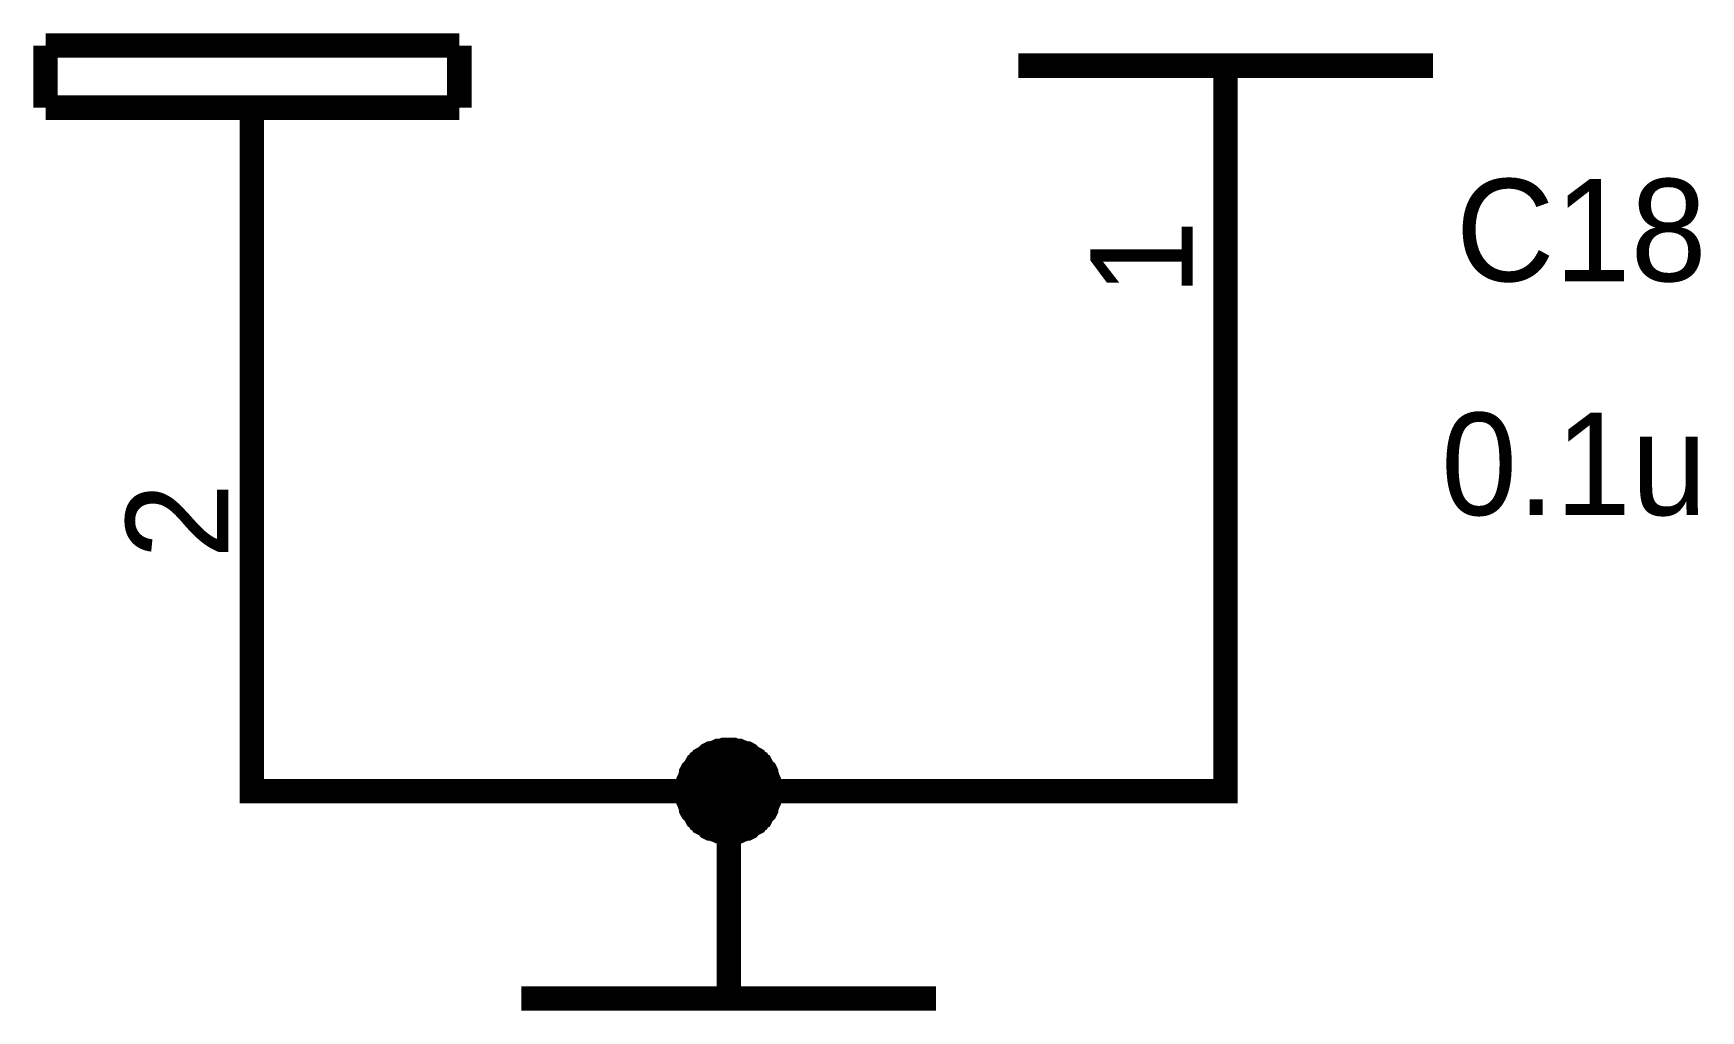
# Model space of a CAD drawing. Header units: millimetres. Extents: x 0 to 800, y 0 to 567.
# Drawn here: x 64.45 to 84.9, y 207.52 to 219.5 of the extents above; entities that cross this region are included whole.
import ezdxf

# ---------------------------------------------------------------- set-up
doc = ezdxf.new("R2010")
doc.units = ezdxf.units.MM
doc.layers.add('Sheet', color=255, linetype='Continuous')

msp = doc.modelspace()

# ---------------------------------------------------------------- linework, layer by layer
at = {"layer": 'Sheet'}
for points, const_width in [([(64.599, 218.59), (64.599, 219.351)], 0.3), ([(64.599, 219.351), (69.673, 219.351)], 0.3), ([(69.673, 219.351), (69.673, 218.59)], 0.3), ([(76.527, 219.105), (81.612, 219.105)], 0.3), ([(79.069, 219.105), (79.069, 217.324)], 0.3), ([(79.069, 219.105), (79.069, 218.343)], 0.3), ([(69.673, 218.59), (64.599, 218.59)], 0.3), ([(67.13, 218.59), (67.13, 216.058)], 0.3), ([(79.069, 217.324), (79.069, 210.212), (72.977, 210.212), (67.13, 210.212), (67.13, 213.516)], 0.3), ([(67.13, 216.058), (67.13, 213.516)], 0.3), ([(72.473, 210.212), (72.473, 210.235), (72.473, 210.268), (72.484, 210.291), (72.484, 210.313), (72.484, 210.336), (72.495, 210.358), (72.506, 210.392), (72.517, 210.414), (72.517, 210.436), (72.529, 210.459), (72.54, 210.47), (72.562, 210.492), (72.573, 210.515), (72.585, 210.537), (72.607, 210.548), (72.618, 210.571), (72.641, 210.582), (72.652, 210.604), (72.674, 210.616), (72.697, 210.627), (72.719, 210.649), (72.73, 210.66), (72.753, 210.672), (72.775, 210.672), (72.797, 210.683), (72.831, 210.694), (72.853, 210.705), (72.876, 210.705), (72.898, 210.705), (72.921, 210.716), (72.954, 210.716), (72.977, 210.716)], 0.3), ([(72.473, 210.212), (72.473, 210.235), (72.473, 210.268), (72.484, 210.291), (72.484, 210.313), (72.484, 210.336), (72.495, 210.358), (72.506, 210.392), (72.517, 210.414), (72.517, 210.436), (72.529, 210.459), (72.54, 210.47), (72.562, 210.492), (72.573, 210.515), (72.585, 210.537), (72.607, 210.548), (72.618, 210.571), (72.641, 210.582), (72.652, 210.604), (72.674, 210.616), (72.697, 210.627), (72.719, 210.649), (72.73, 210.66), (72.753, 210.672), (72.775, 210.672), (72.797, 210.683), (72.831, 210.694), (72.853, 210.705), (72.876, 210.705), (72.898, 210.705), (72.921, 210.716), (72.954, 210.716), (72.977, 210.716)], 0.3), ([(72.473, 210.212), (72.473, 210.235), (72.473, 210.268), (72.484, 210.291), (72.484, 210.313), (72.484, 210.336), (72.495, 210.358), (72.506, 210.392), (72.517, 210.414), (72.517, 210.436), (72.529, 210.459), (72.54, 210.47), (72.562, 210.492), (72.573, 210.515), (72.585, 210.537), (72.607, 210.548), (72.618, 210.571), (72.641, 210.582), (72.652, 210.604), (72.674, 210.616), (72.697, 210.627), (72.719, 210.649), (72.73, 210.66), (72.753, 210.672), (72.775, 210.672), (72.797, 210.683), (72.831, 210.694), (72.853, 210.705), (72.876, 210.705), (72.898, 210.705), (72.921, 210.716), (72.954, 210.716), (72.977, 210.716)], 0.3), ([(72.473, 210.212), (72.473, 210.235), (72.473, 210.268), (72.484, 210.291), (72.484, 210.313), (72.484, 210.336), (72.495, 210.358), (72.506, 210.392), (72.517, 210.414), (72.517, 210.436), (72.529, 210.459), (72.54, 210.47), (72.562, 210.492), (72.573, 210.515), (72.585, 210.537), (72.607, 210.548), (72.618, 210.571), (72.641, 210.582), (72.652, 210.604), (72.674, 210.616), (72.697, 210.627), (72.719, 210.649), (72.73, 210.66), (72.753, 210.672), (72.775, 210.672), (72.797, 210.683), (72.831, 210.694), (72.853, 210.705), (72.876, 210.705), (72.898, 210.705), (72.921, 210.716), (72.954, 210.716), (72.977, 210.716)], 0.3), ([(72.977, 210.716), (72.977, 210.716)], 0.3), ([(72.977, 210.716), (72.999, 210.716), (73.033, 210.716), (73.055, 210.705), (73.077, 210.705), (73.1, 210.705), (73.122, 210.694), (73.156, 210.683), (73.178, 210.672), (73.201, 210.672), (73.223, 210.66), (73.234, 210.649), (73.257, 210.627), (73.279, 210.616), (73.301, 210.604), (73.313, 210.582), (73.335, 210.571), (73.346, 210.548), (73.369, 210.537), (73.38, 210.515), (73.391, 210.492), (73.413, 210.47), (73.425, 210.459), (73.436, 210.436), (73.436, 210.414), (73.447, 210.392), (73.458, 210.358), (73.469, 210.336), (73.469, 210.313), (73.469, 210.291), (73.481, 210.268), (73.481, 210.235), (73.481, 210.212)], 0.3), ([(72.977, 210.716), (72.977, 210.716)], 0.3), ([(72.977, 210.716), (72.999, 210.716), (73.033, 210.716), (73.055, 210.705), (73.077, 210.705), (73.1, 210.705), (73.122, 210.694), (73.156, 210.683), (73.178, 210.672), (73.201, 210.672), (73.223, 210.66), (73.234, 210.649), (73.257, 210.627), (73.279, 210.616), (73.301, 210.604), (73.313, 210.582), (73.335, 210.571), (73.346, 210.548), (73.369, 210.537), (73.38, 210.515), (73.391, 210.492), (73.413, 210.47), (73.425, 210.459), (73.436, 210.436), (73.436, 210.414), (73.447, 210.392), (73.458, 210.358), (73.469, 210.336), (73.469, 210.313), (73.469, 210.291), (73.481, 210.268), (73.481, 210.235), (73.481, 210.212)], 0.3), ([(72.977, 210.716), (72.977, 210.716)], 0.3), ([(72.977, 210.716), (72.999, 210.716), (73.033, 210.716), (73.055, 210.705), (73.077, 210.705), (73.1, 210.705), (73.122, 210.694), (73.156, 210.683), (73.178, 210.672), (73.201, 210.672), (73.223, 210.66), (73.234, 210.649), (73.257, 210.627), (73.279, 210.616), (73.301, 210.604), (73.313, 210.582), (73.335, 210.571), (73.346, 210.548), (73.369, 210.537), (73.38, 210.515), (73.391, 210.492), (73.413, 210.47), (73.425, 210.459), (73.436, 210.436), (73.436, 210.414), (73.447, 210.392), (73.458, 210.358), (73.469, 210.336), (73.469, 210.313), (73.469, 210.291), (73.481, 210.268), (73.481, 210.235), (73.481, 210.212)], 0.3), ([(72.977, 210.716), (72.977, 210.716)], 0.3), ([(72.977, 210.716), (72.999, 210.716), (73.033, 210.716), (73.055, 210.705), (73.077, 210.705), (73.1, 210.705), (73.122, 210.694), (73.156, 210.683), (73.178, 210.672), (73.201, 210.672), (73.223, 210.66), (73.234, 210.649), (73.257, 210.627), (73.279, 210.616), (73.301, 210.604), (73.313, 210.582), (73.335, 210.571), (73.346, 210.548), (73.369, 210.537), (73.38, 210.515), (73.391, 210.492), (73.413, 210.47), (73.425, 210.459), (73.436, 210.436), (73.436, 210.414), (73.447, 210.392), (73.458, 210.358), (73.469, 210.336), (73.469, 210.313), (73.469, 210.291), (73.481, 210.268), (73.481, 210.235), (73.481, 210.212)], 0.3), ([(72.473, 210.212), (72.473, 210.235), (72.473, 210.268), (72.484, 210.291), (72.484, 210.313), (72.484, 210.336), (72.495, 210.358), (72.506, 210.392), (72.517, 210.414), (72.517, 210.436), (72.529, 210.459), (72.54, 210.47), (72.562, 210.492), (72.573, 210.515), (72.585, 210.537), (72.607, 210.548), (72.618, 210.571), (72.641, 210.582), (72.652, 210.604), (72.674, 210.616), (72.697, 210.627), (72.719, 210.649), (72.73, 210.66), (72.753, 210.672), (72.775, 210.672), (72.797, 210.683), (72.831, 210.694), (72.853, 210.705), (72.876, 210.705), (72.898, 210.705), (72.921, 210.716), (72.954, 210.716), (72.977, 210.716)], 0.0991), ([(72.473, 210.212), (72.473, 210.235), (72.473, 210.268), (72.484, 210.291), (72.484, 210.313), (72.484, 210.336), (72.495, 210.358), (72.506, 210.392), (72.517, 210.414), (72.517, 210.436), (72.529, 210.459), (72.54, 210.47), (72.562, 210.492), (72.573, 210.515), (72.585, 210.537), (72.607, 210.548), (72.618, 210.571), (72.641, 210.582), (72.652, 210.604), (72.674, 210.616), (72.697, 210.627), (72.719, 210.649), (72.73, 210.66), (72.753, 210.672), (72.775, 210.672), (72.797, 210.683), (72.831, 210.694), (72.853, 210.705), (72.876, 210.705), (72.898, 210.705), (72.921, 210.716), (72.954, 210.716), (72.977, 210.716)], 0.0991), ([(72.473, 210.212), (72.473, 210.235), (72.473, 210.268), (72.484, 210.291), (72.484, 210.313), (72.484, 210.336), (72.495, 210.358), (72.506, 210.392), (72.517, 210.414), (72.517, 210.436), (72.529, 210.459), (72.54, 210.47), (72.562, 210.492), (72.573, 210.515), (72.585, 210.537), (72.607, 210.548), (72.618, 210.571), (72.641, 210.582), (72.652, 210.604), (72.674, 210.616), (72.697, 210.627), (72.719, 210.649), (72.73, 210.66), (72.753, 210.672), (72.775, 210.672), (72.797, 210.683), (72.831, 210.694), (72.853, 210.705), (72.876, 210.705), (72.898, 210.705), (72.921, 210.716), (72.954, 210.716), (72.977, 210.716)], 0.0991), ([(72.473, 210.212), (72.473, 210.235), (72.473, 210.268), (72.484, 210.291), (72.484, 210.313), (72.484, 210.336), (72.495, 210.358), (72.506, 210.392), (72.517, 210.414), (72.517, 210.436), (72.529, 210.459), (72.54, 210.47), (72.562, 210.492), (72.573, 210.515), (72.585, 210.537), (72.607, 210.548), (72.618, 210.571), (72.641, 210.582), (72.652, 210.604), (72.674, 210.616), (72.697, 210.627), (72.719, 210.649), (72.73, 210.66), (72.753, 210.672), (72.775, 210.672), (72.797, 210.683), (72.831, 210.694), (72.853, 210.705), (72.876, 210.705), (72.898, 210.705), (72.921, 210.716), (72.954, 210.716), (72.977, 210.716)], 0.0991), ([(72.977, 210.716), (72.977, 210.716)], 0.0991), ([(72.977, 210.716), (72.999, 210.716), (73.033, 210.716), (73.055, 210.705), (73.077, 210.705), (73.1, 210.705), (73.122, 210.694), (73.156, 210.683), (73.178, 210.672), (73.201, 210.672), (73.223, 210.66), (73.234, 210.649), (73.257, 210.627), (73.279, 210.616), (73.301, 210.604), (73.313, 210.582), (73.335, 210.571), (73.346, 210.548), (73.369, 210.537), (73.38, 210.515), (73.391, 210.492), (73.413, 210.47), (73.425, 210.459), (73.436, 210.436), (73.436, 210.414), (73.447, 210.392), (73.458, 210.358), (73.469, 210.336), (73.469, 210.313), (73.469, 210.291), (73.481, 210.268), (73.481, 210.235), (73.481, 210.212)], 0.0991), ([(72.977, 210.716), (72.977, 210.716)], 0.0991), ([(72.977, 210.716), (72.999, 210.716), (73.033, 210.716), (73.055, 210.705), (73.077, 210.705), (73.1, 210.705), (73.122, 210.694), (73.156, 210.683), (73.178, 210.672), (73.201, 210.672), (73.223, 210.66), (73.234, 210.649), (73.257, 210.627), (73.279, 210.616), (73.301, 210.604), (73.313, 210.582), (73.335, 210.571), (73.346, 210.548), (73.369, 210.537), (73.38, 210.515), (73.391, 210.492), (73.413, 210.47), (73.425, 210.459), (73.436, 210.436), (73.436, 210.414), (73.447, 210.392), (73.458, 210.358), (73.469, 210.336), (73.469, 210.313), (73.469, 210.291), (73.481, 210.268), (73.481, 210.235), (73.481, 210.212)], 0.0991), ([(72.977, 210.716), (72.977, 210.716)], 0.0991), ([(72.977, 210.716), (72.999, 210.716), (73.033, 210.716), (73.055, 210.705), (73.077, 210.705), (73.1, 210.705), (73.122, 210.694), (73.156, 210.683), (73.178, 210.672), (73.201, 210.672), (73.223, 210.66), (73.234, 210.649), (73.257, 210.627), (73.279, 210.616), (73.301, 210.604), (73.313, 210.582), (73.335, 210.571), (73.346, 210.548), (73.369, 210.537), (73.38, 210.515), (73.391, 210.492), (73.413, 210.47), (73.425, 210.459), (73.436, 210.436), (73.436, 210.414), (73.447, 210.392), (73.458, 210.358), (73.469, 210.336), (73.469, 210.313), (73.469, 210.291), (73.481, 210.268), (73.481, 210.235), (73.481, 210.212)], 0.0991), ([(72.977, 210.716), (72.977, 210.716)], 0.0991), ([(72.977, 210.716), (72.999, 210.716), (73.033, 210.716), (73.055, 210.705), (73.077, 210.705), (73.1, 210.705), (73.122, 210.694), (73.156, 210.683), (73.178, 210.672), (73.201, 210.672), (73.223, 210.66), (73.234, 210.649), (73.257, 210.627), (73.279, 210.616), (73.301, 210.604), (73.313, 210.582), (73.335, 210.571), (73.346, 210.548), (73.369, 210.537), (73.38, 210.515), (73.391, 210.492), (73.413, 210.47), (73.425, 210.459), (73.436, 210.436), (73.436, 210.414), (73.447, 210.392), (73.458, 210.358), (73.469, 210.336), (73.469, 210.313), (73.469, 210.291), (73.481, 210.268), (73.481, 210.235), (73.481, 210.212)], 0.0991), ([(72.977, 209.708), (72.954, 209.708), (72.921, 209.708), (72.898, 209.72), (72.876, 209.72), (72.853, 209.72), (72.831, 209.731), (72.797, 209.742), (72.775, 209.753), (72.753, 209.753), (72.73, 209.764), (72.719, 209.776), (72.697, 209.798), (72.674, 209.809), (72.652, 209.82), (72.641, 209.843), (72.618, 209.854), (72.607, 209.876), (72.585, 209.888), (72.573, 209.91), (72.562, 209.932), (72.54, 209.955), (72.529, 209.966), (72.517, 209.988), (72.517, 210.011), (72.506, 210.033), (72.495, 210.067), (72.484, 210.089), (72.484, 210.112), (72.484, 210.134), (72.473, 210.156), (72.473, 210.19), (72.473, 210.212)], 0.3), ([(72.473, 210.212), (72.473, 210.212)], 0.3), ([(72.977, 209.708), (72.954, 209.708), (72.921, 209.708), (72.898, 209.72), (72.876, 209.72), (72.853, 209.72), (72.831, 209.731), (72.797, 209.742), (72.775, 209.753), (72.753, 209.753), (72.73, 209.764), (72.719, 209.776), (72.697, 209.798), (72.674, 209.809), (72.652, 209.82), (72.641, 209.843), (72.618, 209.854), (72.607, 209.876), (72.585, 209.888), (72.573, 209.91), (72.562, 209.932), (72.54, 209.955), (72.529, 209.966), (72.517, 209.988), (72.517, 210.011), (72.506, 210.033), (72.495, 210.067), (72.484, 210.089), (72.484, 210.112), (72.484, 210.134), (72.473, 210.156), (72.473, 210.19), (72.473, 210.212)], 0.3), ([(72.473, 210.212), (72.473, 210.212)], 0.3), ([(72.977, 209.708), (72.954, 209.708), (72.921, 209.708), (72.898, 209.72), (72.876, 209.72), (72.853, 209.72), (72.831, 209.731), (72.797, 209.742), (72.775, 209.753), (72.753, 209.753), (72.73, 209.764), (72.719, 209.776), (72.697, 209.798), (72.674, 209.809), (72.652, 209.82), (72.641, 209.843), (72.618, 209.854), (72.607, 209.876), (72.585, 209.888), (72.573, 209.91), (72.562, 209.932), (72.54, 209.955), (72.529, 209.966), (72.517, 209.988), (72.517, 210.011), (72.506, 210.033), (72.495, 210.067), (72.484, 210.089), (72.484, 210.112), (72.484, 210.134), (72.473, 210.156), (72.473, 210.19), (72.473, 210.212)], 0.3), ([(72.473, 210.212), (72.473, 210.212)], 0.3), ([(72.977, 209.708), (72.954, 209.708), (72.921, 209.708), (72.898, 209.72), (72.876, 209.72), (72.853, 209.72), (72.831, 209.731), (72.797, 209.742), (72.775, 209.753), (72.753, 209.753), (72.73, 209.764), (72.719, 209.776), (72.697, 209.798), (72.674, 209.809), (72.652, 209.82), (72.641, 209.843), (72.618, 209.854), (72.607, 209.876), (72.585, 209.888), (72.573, 209.91), (72.562, 209.932), (72.54, 209.955), (72.529, 209.966), (72.517, 209.988), (72.517, 210.011), (72.506, 210.033), (72.495, 210.067), (72.484, 210.089), (72.484, 210.112), (72.484, 210.134), (72.473, 210.156), (72.473, 210.19), (72.473, 210.212)], 0.3), ([(72.473, 210.212), (72.473, 210.212)], 0.3), ([(72.977, 209.708), (72.954, 209.708), (72.921, 209.708), (72.898, 209.72), (72.876, 209.72), (72.853, 209.72), (72.831, 209.731), (72.797, 209.742), (72.775, 209.753), (72.753, 209.753), (72.73, 209.764), (72.719, 209.776), (72.697, 209.798), (72.674, 209.809), (72.652, 209.82), (72.641, 209.843), (72.618, 209.854), (72.607, 209.876), (72.585, 209.888), (72.573, 209.91), (72.562, 209.932), (72.54, 209.955), (72.529, 209.966), (72.517, 209.988), (72.517, 210.011), (72.506, 210.033), (72.495, 210.067), (72.484, 210.089), (72.484, 210.112), (72.484, 210.134), (72.473, 210.156), (72.473, 210.19), (72.473, 210.212)], 0.0991), ([(72.473, 210.212), (72.473, 210.212)], 0.0991), ([(72.977, 209.708), (72.954, 209.708), (72.921, 209.708), (72.898, 209.72), (72.876, 209.72), (72.853, 209.72), (72.831, 209.731), (72.797, 209.742), (72.775, 209.753), (72.753, 209.753), (72.73, 209.764), (72.719, 209.776), (72.697, 209.798), (72.674, 209.809), (72.652, 209.82), (72.641, 209.843), (72.618, 209.854), (72.607, 209.876), (72.585, 209.888), (72.573, 209.91), (72.562, 209.932), (72.54, 209.955), (72.529, 209.966), (72.517, 209.988), (72.517, 210.011), (72.506, 210.033), (72.495, 210.067), (72.484, 210.089), (72.484, 210.112), (72.484, 210.134), (72.473, 210.156), (72.473, 210.19), (72.473, 210.212)], 0.0991), ([(72.473, 210.212), (72.473, 210.212)], 0.0991), ([(72.977, 209.708), (72.954, 209.708), (72.921, 209.708), (72.898, 209.72), (72.876, 209.72), (72.853, 209.72), (72.831, 209.731), (72.797, 209.742), (72.775, 209.753), (72.753, 209.753), (72.73, 209.764), (72.719, 209.776), (72.697, 209.798), (72.674, 209.809), (72.652, 209.82), (72.641, 209.843), (72.618, 209.854), (72.607, 209.876), (72.585, 209.888), (72.573, 209.91), (72.562, 209.932), (72.54, 209.955), (72.529, 209.966), (72.517, 209.988), (72.517, 210.011), (72.506, 210.033), (72.495, 210.067), (72.484, 210.089), (72.484, 210.112), (72.484, 210.134), (72.473, 210.156), (72.473, 210.19), (72.473, 210.212)], 0.0991), ([(72.473, 210.212), (72.473, 210.212)], 0.0991), ([(72.977, 209.708), (72.954, 209.708), (72.921, 209.708), (72.898, 209.72), (72.876, 209.72), (72.853, 209.72), (72.831, 209.731), (72.797, 209.742), (72.775, 209.753), (72.753, 209.753), (72.73, 209.764), (72.719, 209.776), (72.697, 209.798), (72.674, 209.809), (72.652, 209.82), (72.641, 209.843), (72.618, 209.854), (72.607, 209.876), (72.585, 209.888), (72.573, 209.91), (72.562, 209.932), (72.54, 209.955), (72.529, 209.966), (72.517, 209.988), (72.517, 210.011), (72.506, 210.033), (72.495, 210.067), (72.484, 210.089), (72.484, 210.112), (72.484, 210.134), (72.473, 210.156), (72.473, 210.19), (72.473, 210.212)], 0.0991), ([(72.473, 210.212), (72.473, 210.212)], 0.0991), ([(72.977, 210.212), (72.977, 207.67)], 0.3), ([(73.481, 210.212), (73.481, 210.19), (73.481, 210.156), (73.469, 210.134), (73.469, 210.112), (73.469, 210.089), (73.458, 210.067), (73.447, 210.033), (73.436, 210.011), (73.436, 209.988), (73.425, 209.966), (73.413, 209.955), (73.391, 209.932), (73.38, 209.91), (73.369, 209.888), (73.346, 209.876), (73.335, 209.854), (73.313, 209.843), (73.301, 209.82), (73.279, 209.809), (73.257, 209.798), (73.234, 209.776), (73.223, 209.764), (73.201, 209.753), (73.178, 209.753), (73.156, 209.742), (73.122, 209.731), (73.1, 209.72), (73.077, 209.72), (73.055, 209.72), (73.033, 209.708), (72.999, 209.708), (72.977, 209.708)], 0.3), ([(73.481, 210.212), (73.481, 210.19), (73.481, 210.156), (73.469, 210.134), (73.469, 210.112), (73.469, 210.089), (73.458, 210.067), (73.447, 210.033), (73.436, 210.011), (73.436, 209.988), (73.425, 209.966), (73.413, 209.955), (73.391, 209.932), (73.38, 209.91), (73.369, 209.888), (73.346, 209.876), (73.335, 209.854), (73.313, 209.843), (73.301, 209.82), (73.279, 209.809), (73.257, 209.798), (73.234, 209.776), (73.223, 209.764), (73.201, 209.753), (73.178, 209.753), (73.156, 209.742), (73.122, 209.731), (73.1, 209.72), (73.077, 209.72), (73.055, 209.72), (73.033, 209.708), (72.999, 209.708), (72.977, 209.708)], 0.3), ([(73.481, 210.212), (73.481, 210.19), (73.481, 210.156), (73.469, 210.134), (73.469, 210.112), (73.469, 210.089), (73.458, 210.067), (73.447, 210.033), (73.436, 210.011), (73.436, 209.988), (73.425, 209.966), (73.413, 209.955), (73.391, 209.932), (73.38, 209.91), (73.369, 209.888), (73.346, 209.876), (73.335, 209.854), (73.313, 209.843), (73.301, 209.82), (73.279, 209.809), (73.257, 209.798), (73.234, 209.776), (73.223, 209.764), (73.201, 209.753), (73.178, 209.753), (73.156, 209.742), (73.122, 209.731), (73.1, 209.72), (73.077, 209.72), (73.055, 209.72), (73.033, 209.708), (72.999, 209.708), (72.977, 209.708)], 0.3), ([(73.481, 210.212), (73.481, 210.19), (73.481, 210.156), (73.469, 210.134), (73.469, 210.112), (73.469, 210.089), (73.458, 210.067), (73.447, 210.033), (73.436, 210.011), (73.436, 209.988), (73.425, 209.966), (73.413, 209.955), (73.391, 209.932), (73.38, 209.91), (73.369, 209.888), (73.346, 209.876), (73.335, 209.854), (73.313, 209.843), (73.301, 209.82), (73.279, 209.809), (73.257, 209.798), (73.234, 209.776), (73.223, 209.764), (73.201, 209.753), (73.178, 209.753), (73.156, 209.742), (73.122, 209.731), (73.1, 209.72), (73.077, 209.72), (73.055, 209.72), (73.033, 209.708), (72.999, 209.708), (72.977, 209.708)], 0.3), ([(73.481, 210.212), (73.481, 210.19), (73.481, 210.156), (73.469, 210.134), (73.469, 210.112), (73.469, 210.089), (73.458, 210.067), (73.447, 210.033), (73.436, 210.011), (73.436, 209.988), (73.425, 209.966), (73.413, 209.955), (73.391, 209.932), (73.38, 209.91), (73.369, 209.888), (73.346, 209.876), (73.335, 209.854), (73.313, 209.843), (73.301, 209.82), (73.279, 209.809), (73.257, 209.798), (73.234, 209.776), (73.223, 209.764), (73.201, 209.753), (73.178, 209.753), (73.156, 209.742), (73.122, 209.731), (73.1, 209.72), (73.077, 209.72), (73.055, 209.72), (73.033, 209.708), (72.999, 209.708), (72.977, 209.708)], 0.0991), ([(73.481, 210.212), (73.481, 210.19), (73.481, 210.156), (73.469, 210.134), (73.469, 210.112), (73.469, 210.089), (73.458, 210.067), (73.447, 210.033), (73.436, 210.011), (73.436, 209.988), (73.425, 209.966), (73.413, 209.955), (73.391, 209.932), (73.38, 209.91), (73.369, 209.888), (73.346, 209.876), (73.335, 209.854), (73.313, 209.843), (73.301, 209.82), (73.279, 209.809), (73.257, 209.798), (73.234, 209.776), (73.223, 209.764), (73.201, 209.753), (73.178, 209.753), (73.156, 209.742), (73.122, 209.731), (73.1, 209.72), (73.077, 209.72), (73.055, 209.72), (73.033, 209.708), (72.999, 209.708), (72.977, 209.708)], 0.0991), ([(73.481, 210.212), (73.481, 210.19), (73.481, 210.156), (73.469, 210.134), (73.469, 210.112), (73.469, 210.089), (73.458, 210.067), (73.447, 210.033), (73.436, 210.011), (73.436, 209.988), (73.425, 209.966), (73.413, 209.955), (73.391, 209.932), (73.38, 209.91), (73.369, 209.888), (73.346, 209.876), (73.335, 209.854), (73.313, 209.843), (73.301, 209.82), (73.279, 209.809), (73.257, 209.798), (73.234, 209.776), (73.223, 209.764), (73.201, 209.753), (73.178, 209.753), (73.156, 209.742), (73.122, 209.731), (73.1, 209.72), (73.077, 209.72), (73.055, 209.72), (73.033, 209.708), (72.999, 209.708), (72.977, 209.708)], 0.0991), ([(73.481, 210.212), (73.481, 210.19), (73.481, 210.156), (73.469, 210.134), (73.469, 210.112), (73.469, 210.089), (73.458, 210.067), (73.447, 210.033), (73.436, 210.011), (73.436, 209.988), (73.425, 209.966), (73.413, 209.955), (73.391, 209.932), (73.38, 209.91), (73.369, 209.888), (73.346, 209.876), (73.335, 209.854), (73.313, 209.843), (73.301, 209.82), (73.279, 209.809), (73.257, 209.798), (73.234, 209.776), (73.223, 209.764), (73.201, 209.753), (73.178, 209.753), (73.156, 209.742), (73.122, 209.731), (73.1, 209.72), (73.077, 209.72), (73.055, 209.72), (73.033, 209.708), (72.999, 209.708), (72.977, 209.708)], 0.0991), ([(73.481, 210.212), (73.481, 210.212), (73.481, 210.212), (73.481, 210.212), (73.481, 210.212), (73.481, 210.212), (73.481, 210.212), (73.481, 210.212), (73.481, 210.212), (73.481, 210.212), (73.481, 210.212), (73.481, 210.212), (73.481, 210.212), (73.481, 210.212), (73.481, 210.212), (73.481, 210.212), (73.481, 210.212), (73.481, 210.212), (73.481, 210.212), (73.481, 210.212), (73.481, 210.212), (73.481, 210.212), (73.481, 210.212), (73.481, 210.212), (73.481, 210.212), (73.481, 210.212), (73.481, 210.212), (73.481, 210.212), (73.481, 210.212), (73.481, 210.212), (73.481, 210.212), (73.481, 210.212), (73.481, 210.212)], 0.3), ([(73.481, 210.212), (73.481, 210.212)], 0.3), ([(73.481, 210.212), (73.481, 210.212), (73.481, 210.212), (73.481, 210.212), (73.481, 210.212), (73.481, 210.212), (73.481, 210.212), (73.481, 210.212), (73.481, 210.212), (73.481, 210.212), (73.481, 210.212), (73.481, 210.212), (73.481, 210.212), (73.481, 210.212), (73.481, 210.212), (73.481, 210.212), (73.481, 210.212), (73.481, 210.212), (73.481, 210.212), (73.481, 210.212), (73.481, 210.212), (73.481, 210.212), (73.481, 210.212), (73.481, 210.212), (73.481, 210.212), (73.481, 210.212), (73.481, 210.212), (73.481, 210.212), (73.481, 210.212), (73.481, 210.212), (73.481, 210.212), (73.481, 210.212), (73.481, 210.212)], 0.3), ([(73.481, 210.212), (73.481, 210.212)], 0.3), ([(73.481, 210.212), (73.481, 210.212), (73.481, 210.212), (73.481, 210.212), (73.481, 210.212), (73.481, 210.212), (73.481, 210.212), (73.481, 210.212), (73.481, 210.212), (73.481, 210.212), (73.481, 210.212), (73.481, 210.212), (73.481, 210.212), (73.481, 210.212), (73.481, 210.212), (73.481, 210.212), (73.481, 210.212), (73.481, 210.212), (73.481, 210.212), (73.481, 210.212), (73.481, 210.212), (73.481, 210.212), (73.481, 210.212), (73.481, 210.212), (73.481, 210.212), (73.481, 210.212), (73.481, 210.212), (73.481, 210.212), (73.481, 210.212), (73.481, 210.212), (73.481, 210.212), (73.481, 210.212), (73.481, 210.212)], 0.3), ([(73.481, 210.212), (73.481, 210.212)], 0.3), ([(73.481, 210.212), (73.481, 210.212), (73.481, 210.212), (73.481, 210.212), (73.481, 210.212), (73.481, 210.212), (73.481, 210.212), (73.481, 210.212), (73.481, 210.212), (73.481, 210.212), (73.481, 210.212), (73.481, 210.212), (73.481, 210.212), (73.481, 210.212), (73.481, 210.212), (73.481, 210.212), (73.481, 210.212), (73.481, 210.212), (73.481, 210.212), (73.481, 210.212), (73.481, 210.212), (73.481, 210.212), (73.481, 210.212), (73.481, 210.212), (73.481, 210.212), (73.481, 210.212), (73.481, 210.212), (73.481, 210.212), (73.481, 210.212), (73.481, 210.212), (73.481, 210.212), (73.481, 210.212), (73.481, 210.212)], 0.3), ([(73.481, 210.212), (73.481, 210.212)], 0.3), ([(73.481, 210.212), (73.481, 210.212), (73.481, 210.212), (73.481, 210.212), (73.481, 210.212), (73.481, 210.212), (73.481, 210.212), (73.481, 210.212), (73.481, 210.212), (73.481, 210.212), (73.481, 210.212), (73.481, 210.212), (73.481, 210.212), (73.481, 210.212), (73.481, 210.212), (73.481, 210.212), (73.481, 210.212), (73.481, 210.212), (73.481, 210.212), (73.481, 210.212), (73.481, 210.212), (73.481, 210.212), (73.481, 210.212), (73.481, 210.212), (73.481, 210.212), (73.481, 210.212), (73.481, 210.212), (73.481, 210.212), (73.481, 210.212), (73.481, 210.212), (73.481, 210.212), (73.481, 210.212), (73.481, 210.212)], 0.0991), ([(73.481, 210.212), (73.481, 210.212)], 0.0991), ([(73.481, 210.212), (73.481, 210.212), (73.481, 210.212), (73.481, 210.212), (73.481, 210.212), (73.481, 210.212), (73.481, 210.212), (73.481, 210.212), (73.481, 210.212), (73.481, 210.212), (73.481, 210.212), (73.481, 210.212), (73.481, 210.212), (73.481, 210.212), (73.481, 210.212), (73.481, 210.212), (73.481, 210.212), (73.481, 210.212), (73.481, 210.212), (73.481, 210.212), (73.481, 210.212), (73.481, 210.212), (73.481, 210.212), (73.481, 210.212), (73.481, 210.212), (73.481, 210.212), (73.481, 210.212), (73.481, 210.212), (73.481, 210.212), (73.481, 210.212), (73.481, 210.212), (73.481, 210.212), (73.481, 210.212)], 0.0991), ([(73.481, 210.212), (73.481, 210.212)], 0.0991), ([(73.481, 210.212), (73.481, 210.212), (73.481, 210.212), (73.481, 210.212), (73.481, 210.212), (73.481, 210.212), (73.481, 210.212), (73.481, 210.212), (73.481, 210.212), (73.481, 210.212), (73.481, 210.212), (73.481, 210.212), (73.481, 210.212), (73.481, 210.212), (73.481, 210.212), (73.481, 210.212), (73.481, 210.212), (73.481, 210.212), (73.481, 210.212), (73.481, 210.212), (73.481, 210.212), (73.481, 210.212), (73.481, 210.212), (73.481, 210.212), (73.481, 210.212), (73.481, 210.212), (73.481, 210.212), (73.481, 210.212), (73.481, 210.212), (73.481, 210.212), (73.481, 210.212), (73.481, 210.212), (73.481, 210.212)], 0.0991), ([(73.481, 210.212), (73.481, 210.212)], 0.0991), ([(73.481, 210.212), (73.481, 210.212), (73.481, 210.212), (73.481, 210.212), (73.481, 210.212), (73.481, 210.212), (73.481, 210.212), (73.481, 210.212), (73.481, 210.212), (73.481, 210.212), (73.481, 210.212), (73.481, 210.212), (73.481, 210.212), (73.481, 210.212), (73.481, 210.212), (73.481, 210.212), (73.481, 210.212), (73.481, 210.212), (73.481, 210.212), (73.481, 210.212), (73.481, 210.212), (73.481, 210.212), (73.481, 210.212), (73.481, 210.212), (73.481, 210.212), (73.481, 210.212), (73.481, 210.212), (73.481, 210.212), (73.481, 210.212), (73.481, 210.212), (73.481, 210.212), (73.481, 210.212), (73.481, 210.212)], 0.0991), ([(73.481, 210.212), (73.481, 210.212)], 0.0991), ([(70.434, 207.67), (75.519, 207.67)], 0.3)]:
    msp.add_lwpolyline(points, dxfattribs=dict(at, const_width=const_width))
at = {"layer": 'Sheet', "const_width": 0.508}
msp.add_lwpolyline([(72.717, 210.215, 1), (73.225, 210.215, 1)], format="xyb", close=True, dxfattribs=at)

# ---------------------------------------------------------------- texts
at = {"layer": 'Sheet'}
for s, p in [('C18', (81.892, 216.462)), ('0.1u', (81.712, 213.595))]:
    msp.add_text(s, height=1.2543, dxfattribs=at).set_placement(p)
for s, p in [('1', (78.666, 216.282)), ('2', (66.839, 213.057))]:
    msp.add_text(s, height=1.254, rotation=90, dxfattribs=at).set_placement(p)

doc.saveas('drawing.dxf')
